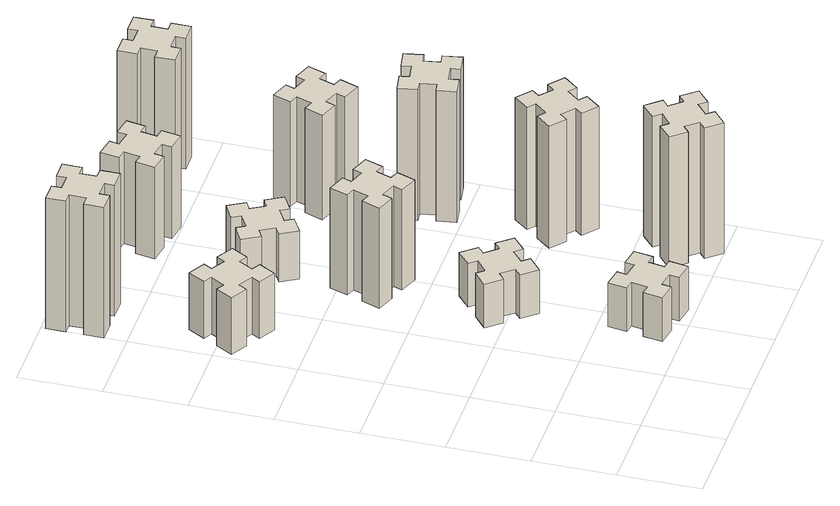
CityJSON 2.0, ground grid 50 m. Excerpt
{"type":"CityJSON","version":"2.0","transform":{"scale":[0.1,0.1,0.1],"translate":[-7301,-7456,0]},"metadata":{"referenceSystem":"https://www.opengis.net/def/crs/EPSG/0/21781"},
"CityObjects":{
"building1":{"type":"Building","attributes":{"class":"1000","function":"1000","usage":"1000","yearOfConstruction":2016,"roofType":"1000","measuredHeight":39,"storeysAboveGround":30,"storeysBelowGround":0},"geometry":[{"type":"Solid","lod":"1","boundaries":[[[[0,1,2,3,4,5,6,7,8,9,10,11,12,13,14,15,16,17,18,19]],[[17,16,20,21]],[[16,15,22,20]],[[15,14,23,22]],[[14,13,24,23]],[[13,12,25,24]],[[12,11,26,25]],[[11,10,27,26]],[[10,9,28,27]],[[9,8,29,28]],[[8,7,30,29]],[[7,6,31,30]],[[6,5,32,31]],[[5,4,33,32]],[[4,3,34,33]],[[3,2,35,34]],[[2,1,36,35]],[[1,0,37,36]],[[0,19,38,37]],[[19,18,39,38]],[[18,17,21,39]],[[24,25,26,27,28,29,30,31,32,33,34,35,36,37,38,39,21,20,22,23]]]]}]},
"building2":{"type":"Building","attributes":{"class":"1000","function":"1000","usage":"1000","yearOfConstruction":2016,"roofType":"1000","measuredHeight":30,"storeysAboveGround":30,"storeysBelowGround":0},"geometry":[{"type":"Solid","lod":"1","boundaries":[[[[40,41,42,43,44,45,46,47,48,49,50,51,52,53,54,55,56,57,58,59]],[[57,56,60,61]],[[56,55,62,60]],[[55,54,63,62]],[[54,53,64,63]],[[53,52,65,64]],[[52,51,66,65]],[[51,50,67,66]],[[50,49,68,67]],[[49,48,69,68]],[[48,47,70,69]],[[47,46,71,70]],[[46,45,72,71]],[[45,44,73,72]],[[44,43,74,73]],[[43,42,75,74]],[[42,41,76,75]],[[41,40,77,76]],[[40,59,78,77]],[[59,58,79,78]],[[58,57,61,79]],[[64,65,66,67,68,69,70,71,72,73,74,75,76,77,78,79,61,60,62,63]]]]}]},
"building3":{"type":"Building","attributes":{"class":"1000","function":"1000","usage":"1000","yearOfConstruction":2016,"roofType":"1000","measuredHeight":90,"storeysAboveGround":30,"storeysBelowGround":0},"geometry":[{"type":"Solid","lod":"1","boundaries":[[[[80,81,82,83,84,85,86,87,88,89,90,91,92,93,94,95,96,97,98,99]],[[97,96,100,101]],[[96,95,102,100]],[[95,94,103,102]],[[94,93,104,103]],[[93,92,105,104]],[[92,91,106,105]],[[91,90,107,106]],[[90,89,108,107]],[[89,88,109,108]],[[88,87,110,109]],[[87,86,111,110]],[[86,85,112,111]],[[85,84,113,112]],[[84,83,114,113]],[[83,82,115,114]],[[82,81,116,115]],[[81,80,117,116]],[[80,99,118,117]],[[99,98,119,118]],[[98,97,101,119]],[[104,105,106,107,108,109,110,111,112,113,114,115,116,117,118,119,101,100,102,103]]]]}]},
"building4":{"type":"Building","attributes":{"class":"1000","function":"1000","usage":"1000","yearOfConstruction":2016,"roofType":"1000","measuredHeight":30,"storeysAboveGround":30,"storeysBelowGround":0},"geometry":[{"type":"Solid","lod":"1","boundaries":[[[[120,121,122,123,124,125,126,127,128,129,130,131,132,133,134,135,136,137,138,139]],[[137,136,140,141]],[[136,135,142,140]],[[135,134,143,142]],[[134,133,144,143]],[[133,132,145,144]],[[132,131,146,145]],[[131,130,147,146]],[[130,129,148,147]],[[129,128,149,148]],[[128,127,150,149]],[[127,126,151,150]],[[126,125,152,151]],[[125,124,153,152]],[[124,123,154,153]],[[123,122,155,154]],[[122,121,156,155]],[[121,120,157,156]],[[120,139,158,157]],[[139,138,159,158]],[[138,137,141,159]],[[144,145,146,147,148,149,150,151,152,153,154,155,156,157,158,159,141,140,142,143]]]]}]},
"building5":{"type":"Building","attributes":{"class":"1000","function":"1000","usage":"1000","yearOfConstruction":2016,"roofType":"1000","measuredHeight":69,"storeysAboveGround":30,"storeysBelowGround":0},"geometry":[{"type":"Solid","lod":"1","boundaries":[[[[160,161,162,163,164,165,166,167,168,169,170,171,172,173,174,175,176,177,178,179]],[[177,176,180,181]],[[176,175,182,180]],[[175,174,183,182]],[[174,173,184,183]],[[173,172,185,184]],[[172,171,186,185]],[[171,170,187,186]],[[170,169,188,187]],[[169,168,189,188]],[[168,167,190,189]],[[167,166,191,190]],[[166,165,192,191]],[[165,164,193,192]],[[164,163,194,193]],[[163,162,195,194]],[[162,161,196,195]],[[161,160,197,196]],[[160,179,198,197]],[[179,178,199,198]],[[178,177,181,199]],[[184,185,186,187,188,189,190,191,192,193,194,195,196,197,198,199,181,180,182,183]]]]}]},
"building6":{"type":"Building","attributes":{"class":"1000","function":"1000","usage":"1000","yearOfConstruction":2016,"roofType":"1000","measuredHeight":33,"storeysAboveGround":30,"storeysBelowGround":0},"geometry":[{"type":"Solid","lod":"1","boundaries":[[[[200,201,202,203,204,205,206,207,208,209,210,211,212,213,214,215,216,217,218,219]],[[217,216,220,221]],[[216,215,222,220]],[[215,214,223,222]],[[214,213,224,223]],[[213,212,225,224]],[[212,211,226,225]],[[211,210,227,226]],[[210,209,228,227]],[[209,208,229,228]],[[208,207,230,229]],[[207,206,231,230]],[[206,205,232,231]],[[205,204,233,232]],[[204,203,234,233]],[[203,202,235,234]],[[202,201,236,235]],[[201,200,237,236]],[[200,219,238,237]],[[219,218,239,238]],[[218,217,221,239]],[[224,225,226,227,228,229,230,231,232,233,234,235,236,237,238,239,221,220,222,223]]]]}]},
"building7":{"type":"Building","attributes":{"class":"1000","function":"1000","usage":"1000","yearOfConstruction":2016,"roofType":"1000","measuredHeight":90,"storeysAboveGround":30,"storeysBelowGround":0},"geometry":[{"type":"Solid","lod":"1","boundaries":[[[[240,241,242,243,244,245,246,247,248,249,250,251,252,253,254,255,256,257,258,259]],[[257,256,260,261]],[[256,255,262,260]],[[255,254,263,262]],[[254,253,264,263]],[[253,252,265,264]],[[252,251,266,265]],[[251,250,267,266]],[[250,249,268,267]],[[249,248,269,268]],[[248,247,270,269]],[[247,246,271,270]],[[246,245,272,271]],[[245,244,273,272]],[[244,243,274,273]],[[243,242,275,274]],[[242,241,276,275]],[[241,240,277,276]],[[240,259,278,277]],[[259,258,279,278]],[[258,257,261,279]],[[264,265,266,267,268,269,270,271,272,273,274,275,276,277,278,279,261,260,262,263]]]]}]},
"building8":{"type":"Building","attributes":{"class":"1000","function":"1000","usage":"1000","yearOfConstruction":2016,"roofType":"1000","measuredHeight":63,"storeysAboveGround":30,"storeysBelowGround":0},"geometry":[{"type":"Solid","lod":"1","boundaries":[[[[280,281,282,283,284,285,286,287,288,289,290,291,292,293,294,295,296,297,298,299]],[[297,296,300,301]],[[296,295,302,300]],[[295,294,303,302]],[[294,293,304,303]],[[293,292,305,304]],[[292,291,306,305]],[[291,290,307,306]],[[290,289,308,307]],[[289,288,309,308]],[[288,287,310,309]],[[287,286,311,310]],[[286,285,312,311]],[[285,284,313,312]],[[284,283,314,313]],[[283,282,315,314]],[[282,281,316,315]],[[281,280,317,316]],[[280,299,318,317]],[[299,298,319,318]],[[298,297,301,319]],[[304,305,306,307,308,309,310,311,312,313,314,315,316,317,318,319,301,300,302,303]]]]}]},
"building9":{"type":"Building","attributes":{"class":"1000","function":"1000","usage":"1000","yearOfConstruction":2016,"roofType":"1000","measuredHeight":84,"storeysAboveGround":30,"storeysBelowGround":0},"geometry":[{"type":"Solid","lod":"1","boundaries":[[[[320,321,322,323,324,325,326,327,328,329,330,331,332,333,334,335,336,337,338,339]],[[337,336,340,341]],[[336,335,342,340]],[[335,334,343,342]],[[334,333,344,343]],[[333,332,345,344]],[[332,331,346,345]],[[331,330,347,346]],[[330,329,348,347]],[[329,328,349,348]],[[328,327,350,349]],[[327,326,351,350]],[[326,325,352,351]],[[325,324,353,352]],[[324,323,354,353]],[[323,322,355,354]],[[322,321,356,355]],[[321,320,357,356]],[[320,339,358,357]],[[339,338,359,358]],[[338,337,341,359]],[[344,345,346,347,348,349,350,351,352,353,354,355,356,357,358,359,341,340,342,343]]]]}]},
"building10":{"type":"Building","attributes":{"class":"1000","function":"1000","usage":"1000","yearOfConstruction":2016,"roofType":"1000","measuredHeight":90,"storeysAboveGround":30,"storeysBelowGround":0},"geometry":[{"type":"Solid","lod":"1","boundaries":[[[[360,361,362,363,364,365,366,367,368,369,370,371,372,373,374,375,376,377,378,379]],[[377,376,380,381]],[[376,375,382,380]],[[375,374,383,382]],[[374,373,384,383]],[[373,372,385,384]],[[372,371,386,385]],[[371,370,387,386]],[[370,369,388,387]],[[369,368,389,388]],[[368,367,390,389]],[[367,366,391,390]],[[366,365,392,391]],[[365,364,393,392]],[[364,363,394,393]],[[363,362,395,394]],[[362,361,396,395]],[[361,360,397,396]],[[360,379,398,397]],[[379,378,399,398]],[[378,377,381,399]],[[384,385,386,387,388,389,390,391,392,393,394,395,396,397,398,399,381,380,382,383]]]]}]},
"building11":{"type":"Building","attributes":{"class":"1000","function":"1000","usage":"1000","yearOfConstruction":2016,"roofType":"1000","measuredHeight":72,"storeysAboveGround":30,"storeysBelowGround":0},"geometry":[{"type":"Solid","lod":"1","boundaries":[[[[400,401,402,403,404,405,406,407,408,409,410,411,412,413,414,415,416,417,418,419]],[[417,416,420,421]],[[416,415,422,420]],[[415,414,423,422]],[[414,413,424,423]],[[413,412,425,424]],[[412,411,426,425]],[[411,410,427,426]],[[410,409,428,427]],[[409,408,429,428]],[[408,407,430,429]],[[407,406,431,430]],[[406,405,432,431]],[[405,404,433,432]],[[404,403,434,433]],[[403,402,435,434]],[[402,401,436,435]],[[401,400,437,436]],[[400,419,438,437]],[[419,418,439,438]],[[418,417,421,439]],[[424,425,426,427,428,429,430,431,432,433,434,435,436,437,438,439,421,420,422,423]]]]}]},
"building12":{"type":"Building","attributes":{"class":"1000","function":"1000","usage":"1000","yearOfConstruction":2016,"roofType":"1000","measuredHeight":90,"storeysAboveGround":30,"storeysBelowGround":0},"geometry":[{"type":"Solid","lod":"1","boundaries":[[[[440,441,442,443,444,445,446,447,448,449,450,451,452,453,454,455,456,457,458,459]],[[457,456,460,461]],[[456,455,462,460]],[[455,454,463,462]],[[454,453,464,463]],[[453,452,465,464]],[[452,451,466,465]],[[451,450,467,466]],[[450,449,468,467]],[[449,448,469,468]],[[448,447,470,469]],[[447,446,471,470]],[[446,445,472,471]],[[445,444,473,472]],[[444,443,474,473]],[[443,442,475,474]],[[442,441,476,475]],[[441,440,477,476]],[[440,459,478,477]],[[459,458,479,478]],[[458,457,461,479]],[[464,465,466,467,468,469,470,471,472,473,474,475,476,477,478,479,461,460,462,463]]]]}]}
},
"vertices":[
[346,2367,0],[396,2454,0],[448,2424,0],[508,2528,0],[404,2588,0],[374,2536,0],[287,2586,0],[317,2638,0],[213,2698,0],[153,2594,0],[205,2564,0],[155,2477,0],[103,2507,0],[43,2403,0],[147,2343,0],[177,2395,0],[264,2345,0],[234,2293,0],[338,2233,0],[398,2337,0],[264,2345,390],[234,2293,390],[177,2395,390],[147,2343,390],[43,2403,390],[103,2507,390],[155,2477,390],[205,2564,390],[153,2594,390],[213,2698,390],[317,2638,390],[287,2586,390],[374,2536,390],[404,2588,390],[508,2528,390],[448,2424,390],[396,2454,390],[346,2367,390],[398,2337,390],[338,2233,390],
[916,314,0],[898,215,0],[839,226,0],[818,107,0],[937,87,0],[947,146,0],[1045,128,0],[1035,69,0],[1153,48,0],[1174,167,0],[1115,177,0],[1132,275,0],[1191,265,0],[1212,383,0],[1094,404,0],[1084,345,0],[985,362,0],[996,421,0],[877,442,0],[857,324,0],[985,362,300],[996,421,300],[1084,345,300],[1094,404,300],[1212,383,300],[1191,265,300],[1132,275,300],[1115,177,300],[1174,167,300],[1153,48,300],[1035,69,300],[1045,128,300],[947,146,300],[937,87,300],[818,107,300],[839,226,300],[898,215,300],[916,314,300],[857,324,300],[877,442,300],
[285,3255,0],[285,3355,0],[345,3355,0],[345,3475,0],[225,3475,0],[225,3415,0],[125,3415,0],[125,3475,0],[5,3475,0],[5,3355,0],[65,3355,0],[65,3255,0],[5,3255,0],[5,3135,0],[125,3135,0],[125,3195,0],[225,3195,0],[225,3135,0],[345,3135,0],[345,3255,0],[225,3195,900],[225,3135,900],[125,3195,900],[125,3135,900],[5,3135,900],[5,3255,900],[65,3255,900],[65,3355,900],[5,3355,900],[5,3475,900],[125,3475,900],[125,3415,900],[225,3415,900],[225,3475,900],[345,3475,900],[345,3355,900],[285,3355,900],[285,3255,900],[345,3255,900],[345,3135,900],
[948,969,0],[1024,1033,0],[1063,987,0],[1155,1064,0],[1078,1156,0],[1032,1118,0],[967,1194,0],[1013,1233,0],[936,1325,0],[844,1248,0],[883,1202,0],[806,1137,0],[768,1183,0],[676,1106,0],[753,1014,0],[799,1053,0],[863,976,0],[817,938,0],[894,846,0],[986,923,0],[863,976,300],[817,938,300],[799,1053,300],[753,1014,300],[676,1106,300],[768,1183,300],[806,1137,300],[883,1202,300],[844,1248,300],[936,1325,300],[1013,1233,300],[967,1194,300],[1032,1118,300],[1078,1156,300],[1155,1064,300],[1063,987,300],[1024,1033,300],[948,969,300],[986,923,300],[894,846,300],
[1002,1741,0],[1036,1835,0],[1092,1814,0],[1133,1927,0],[1020,1968,0],[1000,1912,0],[906,1946,0],[927,2002,0],[814,2043,0],[773,1930,0],[829,1910,0],[795,1816,0],[739,1837,0],[697,1724,0],[810,1683,0],[831,1739,0],[925,1705,0],[904,1649,0],[1017,1607,0],[1058,1720,0],[925,1705,690],[904,1649,690],[831,1739,690],[810,1683,690],[697,1724,690],[739,1837,690],[795,1816,690],[829,1910,690],[773,1930,690],[814,2043,690],[927,2002,690],[906,1946,690],[1000,1912,690],[1020,1968,690],[1133,1927,690],[1092,1814,690],[1036,1835,690],[1002,1741,690],[1058,1720,690],[1017,1607,690],
[795,2454,0],[845,2367,0],[793,2337,0],[853,2233,0],[957,2293,0],[927,2345,0],[1014,2395,0],[1044,2343,0],[1148,2403,0],[1088,2507,0],[1036,2477,0],[986,2564,0],[1038,2594,0],[978,2698,0],[874,2638,0],[904,2586,0],[817,2536,0],[787,2588,0],[683,2528,0],[743,2424,0],[817,2536,330],[787,2588,330],[904,2586,330],[874,2638,330],[978,2698,330],[1038,2594,330],[986,2564,330],[1036,2477,330],[1088,2507,330],[1148,2403,330],[1044,2343,330],[1014,2395,330],[927,2345,330],[957,2293,330],[853,2233,330],[793,2337,330],[845,2367,330],[795,2454,330],[743,2424,330],[683,2528,330],
[1788,129,0],[1864,193,0],[1903,147,0],[1995,224,0],[1918,316,0],[1872,278,0],[1807,354,0],[1853,393,0],[1776,485,0],[1684,408,0],[1723,362,0],[1646,297,0],[1608,343,0],[1516,266,0],[1593,174,0],[1639,213,0],[1703,136,0],[1657,98,0],[1734,6,0],[1826,83,0],[1703,136,900],[1657,98,900],[1639,213,900],[1593,174,900],[1516,266,900],[1608,343,900],[1646,297,900],[1723,362,900],[1684,408,900],[1776,485,900],[1853,393,900],[1807,354,900],[1872,278,900],[1918,316,900],[1995,224,900],[1903,147,900],[1864,193,900],[1788,129,900],[1826,83,900],[1734,6,900],
[916,3274,0],[898,3175,0],[839,3186,0],[818,3067,0],[937,3047,0],[947,3106,0],[1045,3088,0],[1035,3029,0],[1153,3008,0],[1174,3127,0],[1115,3137,0],[1132,3235,0],[1191,3225,0],[1212,3343,0],[1094,3364,0],[1084,3305,0],[985,3322,0],[996,3381,0],[877,3402,0],[857,3284,0],[985,3322,630],[996,3381,630],[1084,3305,630],[1094,3364,630],[1212,3343,630],[1191,3225,630],[1132,3235,630],[1115,3137,630],[1174,3127,630],[1153,3008,630],[1035,3029,630],[1045,3088,630],[947,3106,630],[937,3047,630],[818,3067,630],[839,3186,630],[898,3175,630],[916,3274,630],[857,3284,630],[877,3402,630],
[1807,876,0],[1872,953,0],[1918,914,0],[1995,1006,0],[1903,1083,0],[1864,1037,0],[1788,1102,0],[1826,1148,0],[1734,1225,0],[1657,1133,0],[1703,1094,0],[1639,1018,0],[1593,1056,0],[1516,964,0],[1608,887,0],[1646,933,0],[1723,869,0],[1684,823,0],[1776,746,0],[1853,838,0],[1723,869,840],[1684,823,840],[1646,933,840],[1608,887,840],[1516,964,840],[1593,1056,840],[1639,1018,840],[1703,1094,840],[1657,1133,840],[1734,1225,840],[1826,1148,840],[1788,1102,840],[1864,1037,840],[1903,1083,840],[1995,1006,840],[1918,914,840],[1872,953,840],[1807,876,840],[1853,838,840],[1776,746,840],
[1638,1755,0],[1656,1657,0],[1597,1647,0],[1617,1528,0],[1736,1549,0],[1725,1608,0],[1824,1626,0],[1834,1567,0],[1952,1587,0],[1931,1706,0],[1872,1695,0],[1855,1794,0],[1914,1804,0],[1893,1922,0],[1775,1901,0],[1785,1842,0],[1687,1825,0],[1677,1884,0],[1558,1863,0],[1579,1745,0],[1687,1825,900],[1677,1884,900],[1785,1842,900],[1775,1901,900],[1893,1922,900],[1914,1804,900],[1855,1794,900],[1872,1695,900],[1931,1706,900],[1952,1587,900],[1834,1567,900],[1824,1626,900],[1725,1608,900],[1736,1549,900],[1617,1528,900],[1597,1647,900],[1656,1657,900],[1638,1755,900],[1579,1745,900],[1558,1863,900],
[1740,2452,0],[1646,2486,0],[1667,2542,0],[1554,2583,0],[1513,2470,0],[1569,2450,0],[1535,2356,0],[1479,2377,0],[1437,2264,0],[1550,2223,0],[1571,2279,0],[1665,2245,0],[1644,2189,0],[1757,2147,0],[1798,2260,0],[1742,2281,0],[1776,2375,0],[1832,2354,0],[1873,2467,0],[1760,2508,0],[1776,2375,720],[1832,2354,720],[1742,2281,720],[1798,2260,720],[1757,2147,720],[1644,2189,720],[1665,2245,720],[1571,2279,720],[1550,2223,720],[1437,2264,720],[1479,2377,720],[1535,2356,720],[1569,2450,720],[1513,2470,720],[1554,2583,720],[1667,2542,720],[1646,2486,720],[1740,2452,720],[1760,2508,720],[1873,2467,720],
[1605,3195,0],[1705,3195,0],[1705,3135,0],[1825,3135,0],[1825,3255,0],[1765,3255,0],[1765,3355,0],[1825,3355,0],[1825,3475,0],[1705,3475,0],[1705,3415,0],[1605,3415,0],[1605,3475,0],[1485,3475,0],[1485,3355,0],[1545,3355,0],[1545,3255,0],[1485,3255,0],[1485,3135,0],[1605,3135,0],[1545,3255,900],[1485,3255,900],[1545,3355,900],[1485,3355,900],[1485,3475,900],[1605,3475,900],[1605,3415,900],[1705,3415,900],[1705,3475,900],[1825,3475,900],[1825,3355,900],[1765,3355,900],[1765,3255,900],[1825,3255,900],[1825,3135,900],[1705,3135,900],[1705,3195,900],[1605,3195,900],[1605,3135,900],[1485,3135,900]
]}
